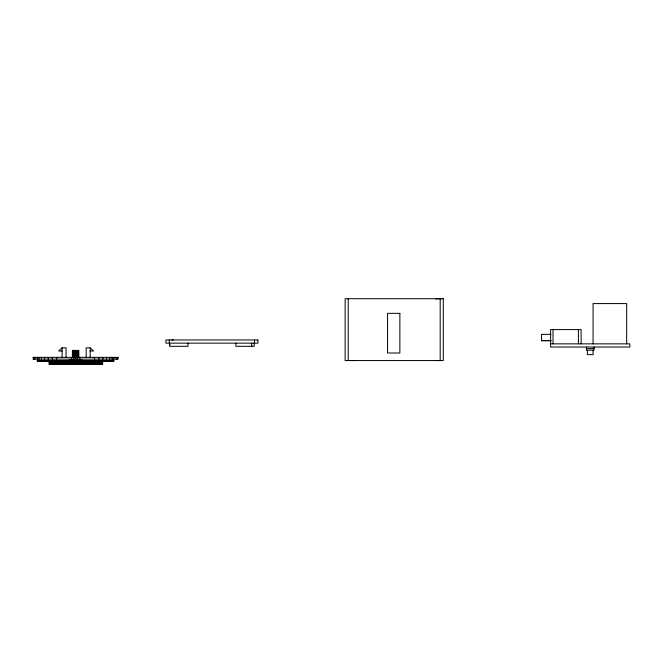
<?xml version="1.0" encoding="UTF-8"?>
<svg xmlns="http://www.w3.org/2000/svg" width="663" height="663" viewBox="0 0 663 663"><rect width="100%" height="100%" fill="white"/><g stroke="black" fill="none" stroke-linecap="round" stroke-linejoin="round"><path stroke-width="0.99" d="M73.328 361.111L73.344 360.191L71.272 361.111M74.927 362.678L77.414 362.222L78.474 360.846C77.438 363.83 73.121 362.512 72.4 361.111M68.637 361.111L72.549 360.846C73.369 362.711 76.726 363.714 76.775 360.846M77.563 360.846L78.151 361.385L78.317 360.846L75.574 362.736L74.364 360.846C75.549 361.335 77.861 362.031 78.74 360.846L78.69 364.277M77.248 364.277L77.356 361.534M78.383 361.385L79.03 360.813L82.502 361.111M82.411 360.846L79.046 360.838L77.795 360.191L77.563 361.385L77.157 360.846L76.635 361.385L71.471 359.147L66.938 361.111M71.471 357.349L71.471 359.147L75.574 361.385L73.983 360.846L73.576 361.385L72.507 360.846L70.684 361.111L70.618 364.277M56.239 361.111L56.877 357.349M78.151 361.385L78.632 360.846L79.867 361.111L79.908 364.277M73.983 350.404L73.916 359.147L75.574 360.846L77.223 359.147L77.157 350.404M66.043 357.349L66.043 347.843L62.082 347.843L58.675 351.009L62.082 351.009M75.574 362.504L77.745 361.849L73.203 361.849M78.632 361.111L80.455 361.111M97.618 361.111L98.049 360.846M76.394 361.111L79.668 359.147L84.201 361.111M75.574 360.846L79.668 359.147L79.668 357.349M77.936 361.849L77.057 362.039L78.027 361.758M100.428 361.111L101.273 360.846M77.057 362.039L77.745 361.849M73.328 360.846C73.361 362.429 77.331 363.448 74.869 362.222L73.726 362.222M64.759 361.111L65.985 360.846M102.972 361.111L104.207 360.846M76.635 361.385L76.394 360.846L81.159 359.992M70.411 361.111L74.289 360.805L69.607 360.208M105.152 361.111L106.702 360.846M77.248 361.849L77.82 361.758M106.859 361.111L108.657 360.846M108.077 361.111L110.025 360.846M110.34 361.111L112.354 360.846M111.301 361.111L113.34 360.846M111.657 361.111L113.704 360.846M81.143 364.277L81.11 361.111L76.85 360.805L81.532 360.208M76.394 360.846L81.905 360.423M435.69 298.723L441.135 298.723M76.85 360.805L82.278 360.631M76.411 361.965L77.148 361.94M77.687 360.821L82.469 360.738M347.279 360.548L348.216 360.539L348.216 298.723M173.258 339.97L171.841 339.97M351.564 360.548L353.727 360.539M68.728 360.846L72.507 360.846M441.135 360.548L434.688 360.539M74.306 362.504L74.679 362.504M551.061 334.343L541.547 334.343L541.547 340.691L551.061 340.691M541.547 340.625L551.061 340.625M550.348 343.857L629.85 343.857L629.85 347.031L550.58 347.031L550.58 329.586L581.103 329.586L581.103 343.857M169.587 344.727L170.225 344.727M90.16 351.009L93.558 351.009L90.16 347.843L86.19 347.843L86.19 357.349M586.415 348.614L594.023 348.614M74.505 361.385L72.822 360.846L72.748 364.277M73.891 361.849L74.67 361.849M73.361 361.965L77.778 361.965M75.118 362.678L76.212 362.678M102.574 364.277L102.574 361.111L102.583 364.277L49.219 364.277L49.219 361.111M74.869 362.222L76.46 362.504M68.67 360.738L73.452 360.821M68.861 360.631L74.289 360.805M435.981 298.723L436.851 298.781M82.651 360.846L86.381 361.111L86.389 364.277M69.234 360.423L74.745 361.111M59.322 361.111L56.463 360.846L56.529 364.277M37.435 360.846L39.482 361.111M37.799 360.846L39.838 361.111M38.785 360.846L40.799 361.111M41.114 360.846L43.062 361.111M81.002 361.111L79.179 360.846L80.729 361.111M61.676 361.111L59.836 360.846L60.466 361.111L60.49 364.277M42.482 360.846L44.28 361.111M44.438 360.846L45.987 361.111M69.98 359.992L74.745 360.846M88.08 360.846L89.464 361.111L89.513 364.277M86.381 361.111L85.154 360.846L87.325 361.111L87.309 364.277M46.932 360.846L48.167 361.111M89.687 360.846L90.674 361.111M49.866 360.846L50.711 361.111M63.06 360.846L63.814 361.111M91.303 360.846L91.817 361.111M53.09 360.846L53.521 361.111M94.262 357.349L94.9 361.111M72.665 360.846L72.988 361.385L72.822 360.846M626.676 343.857L626.676 303.588L593.07 303.588L593.07 343.857M594.023 347.031L594.023 350.197L586.415 350.197L586.415 347.031M593.07 350.197L593.07 354.639L587.36 354.639L587.36 350.197M578.418 329.586L578.418 343.857M553.025 329.586L553.025 343.857M440.191 298.723L440.191 360.539M254.526 339.97L254.526 343.144M254.236 343.144L254.236 346.318L235.846 346.318L235.846 343.144M251.7 343.144L251.7 346.318M187.977 343.111L187.977 346.318L169.587 346.318L169.587 343.144M169.305 339.97L169.305 343.144M117.649 357.349L117.649 359.147M116.24 357.349L116.24 359.147M113.787 357.349L113.787 359.147M112.13 357.349L112.13 359.147M109.685 357.349L109.685 359.147M106.569 357.349L106.569 359.147M102.914 357.349L102.914 359.147M102.375 361.111L102.375 364.277M102.061 361.111L102.061 364.277M101.804 361.111L101.804 364.277M101.514 361.111L101.514 364.277M101.398 361.111L101.464 364.277M100.776 361.111L100.776 364.277M100.212 361.111L100.212 364.277M99.549 361.111L99.549 364.277M98.895 357.349L98.895 359.147M98.903 361.111L98.903 364.277M98.348 361.111L98.348 364.277M97.66 361.111L97.66 364.277M97.055 361.111L97.055 364.277M96.143 361.111L96.143 364.277M95.588 361.111L95.588 364.277M95.53 361.111L95.406 364.277L95.381 361.111M95.082 361.111L95.082 364.277M94.204 361.111L94.204 364.277M93.74 361.111L93.74 364.277M93.392 361.111L93.392 364.277M92.994 361.111L93.035 364.277M92.82 361.111L92.886 364.277M92.547 361.111L92.513 364.277M92.43 361.111L92.43 364.277M92.182 361.111L92.182 364.277M91.95 361.111L91.95 364.277M91.718 361.111L91.718 364.277M91.386 361.111L91.386 364.277M91.013 361.111L91.038 364.277M90.872 361.111L90.872 364.277M90.79 361.111L90.79 364.277M90.566 361.111L90.682 364.277M90.425 361.111L90.499 364.277M90.359 361.111L90.359 364.277M90.16 347.843L90.16 357.349M90.193 361.111L90.193 364.277M89.861 361.111L89.861 364.277M89.024 361.111L89.024 364.277M88.776 361.111L88.776 364.277M88.469 361.111L88.469 364.277M87.765 361.111L87.765 364.277M87.582 364.277L87.557 361.111L87.417 364.277M87.201 361.111L87.201 364.277M86.986 361.111L86.986 364.277M85.684 361.111L85.684 364.277M84.988 361.111L84.988 364.277M84.342 361.111L84.342 364.277M83.778 361.111L83.778 364.277M83.256 361.111L83.256 364.277M82.734 361.111L82.734 364.277M82.03 361.111L82.03 364.277M81.483 361.111L81.483 364.277M81.209 361.111L81.209 364.277M80.845 361.111L80.845 364.277M80.646 361.111L80.646 364.277M80.298 361.111L80.298 364.277M79.601 361.111L79.601 364.277M79.345 361.111L79.345 364.277M79.129 361.111L79.129 364.277M78.93 361.111L78.93 364.277M78.74 357.349L78.74 350.404L72.4 350.404L72.4 357.349M78.632 350.404L78.632 357.349M78.632 360.846L78.648 364.277M78.317 350.404L78.317 357.349M78.317 360.846L78.383 364.277M78.101 361.111L78.101 364.277M77.919 361.111L77.894 364.277M77.811 350.404L77.811 357.349M77.786 361.899L77.786 364.277M77.563 361.899L77.563 364.277M76.842 361.899L76.842 364.277M76.394 350.404L76.394 357.349M76.353 362.694L76.353 364.277M75.806 362.694L75.806 364.277M75.706 362.694L75.673 364.277L75.574 350.404M75.367 362.694L75.367 364.277M75.201 362.694L75.201 364.277M74.844 362.694L74.844 364.277M74.745 350.404L74.745 357.349M74.297 361.899L74.297 364.277M73.585 361.899L73.585 364.277M73.328 350.404L73.328 357.349M73.179 361.111L73.179 364.277M72.822 350.404L72.822 357.349M72.507 350.404L72.507 357.349M72.284 361.111L72.284 364.277M71.894 364.277L72.093 360.838L70.079 361.111L70.021 364.277M71.679 361.111L71.645 364.277M71.604 361.111L71.563 364.277M71.405 361.111L71.43 364.277M71.206 361.111L71.206 364.277M70.958 361.111L70.958 364.277M70.303 361.111L70.303 364.277M69.913 361.111L69.913 364.277M69.772 361.111L69.789 364.277M69.648 361.111L69.582 364.277M69.474 361.111L69.449 364.277L69.424 361.111M68.861 361.111L68.861 364.277M68.231 361.111L68.231 364.277M67.386 361.111L67.386 364.277M66.656 361.111L66.656 364.277M66.25 361.111L66.259 364.277M66.167 361.111L66.151 364.277M66.043 361.111L66.043 364.277M65.935 361.111L65.935 364.277M65.728 361.111L65.828 364.277M65.571 361.111L65.645 364.277M65.43 361.111L65.43 364.277M65.264 361.111L65.264 364.277M65.007 361.111L65.007 364.277M64.659 361.111L64.659 364.277M64.212 361.111L64.212 364.277M63.549 361.111L63.549 364.277M62.902 361.111L62.902 364.277M62.297 361.111L62.297 364.277M62.082 347.843L62.082 357.349M61.758 361.111L61.758 364.277M61.311 361.111L61.311 364.277M60.979 361.111L60.979 364.277M60.847 361.111L60.847 364.277M60.018 361.111L60.018 364.277M59.504 361.111L59.504 364.277M58.999 361.111L58.999 364.277M58.576 361.111L58.576 364.277M58.087 361.111L58.012 364.277M57.706 361.111L57.706 364.277M57.192 361.111L57.192 364.277M55.767 361.111L55.767 364.277M55.162 361.111L55.162 364.277M54.532 361.111L54.532 364.277M53.935 361.111L53.935 364.277M53.38 361.111L53.38 364.277M52.924 361.111L52.924 364.277M52.592 361.111L52.592 364.277M52.244 357.349L52.244 359.147M51.714 361.111L51.714 364.277M50.918 361.111L50.918 364.277M50.247 361.111L50.247 364.277M49.717 361.111L49.717 364.277M49.36 361.111L49.261 364.277M48.225 357.349L48.225 359.147M44.57 357.349L44.57 359.147M41.454 357.349L41.454 359.147M39.009 357.349L39.009 359.147M37.352 357.349L37.352 359.147M34.899 357.349L34.899 359.147M33.49 357.349L33.49 359.147M71.795 360.863L70.137 361.111L71.795 360.863M114.036 360.846L37.103 360.846L114.036 360.846M443.274 298.723L345.141 298.723L345.141 360.548L443.274 360.548L443.274 298.723M399.864 313.35L387.548 313.35L387.548 353.006L399.864 353.006L399.864 313.35M257.899 339.97L165.924 339.97L165.924 343.144L257.899 343.144L257.899 339.97M117.989 357.349L33.15 357.349L33.15 359.147L117.989 359.147L117.989 357.349M101.207 364.277L101.207 361.111L101.19 364.277M89.348 364.277L89.348 361.111L89.273 364.277"/></g></svg>
